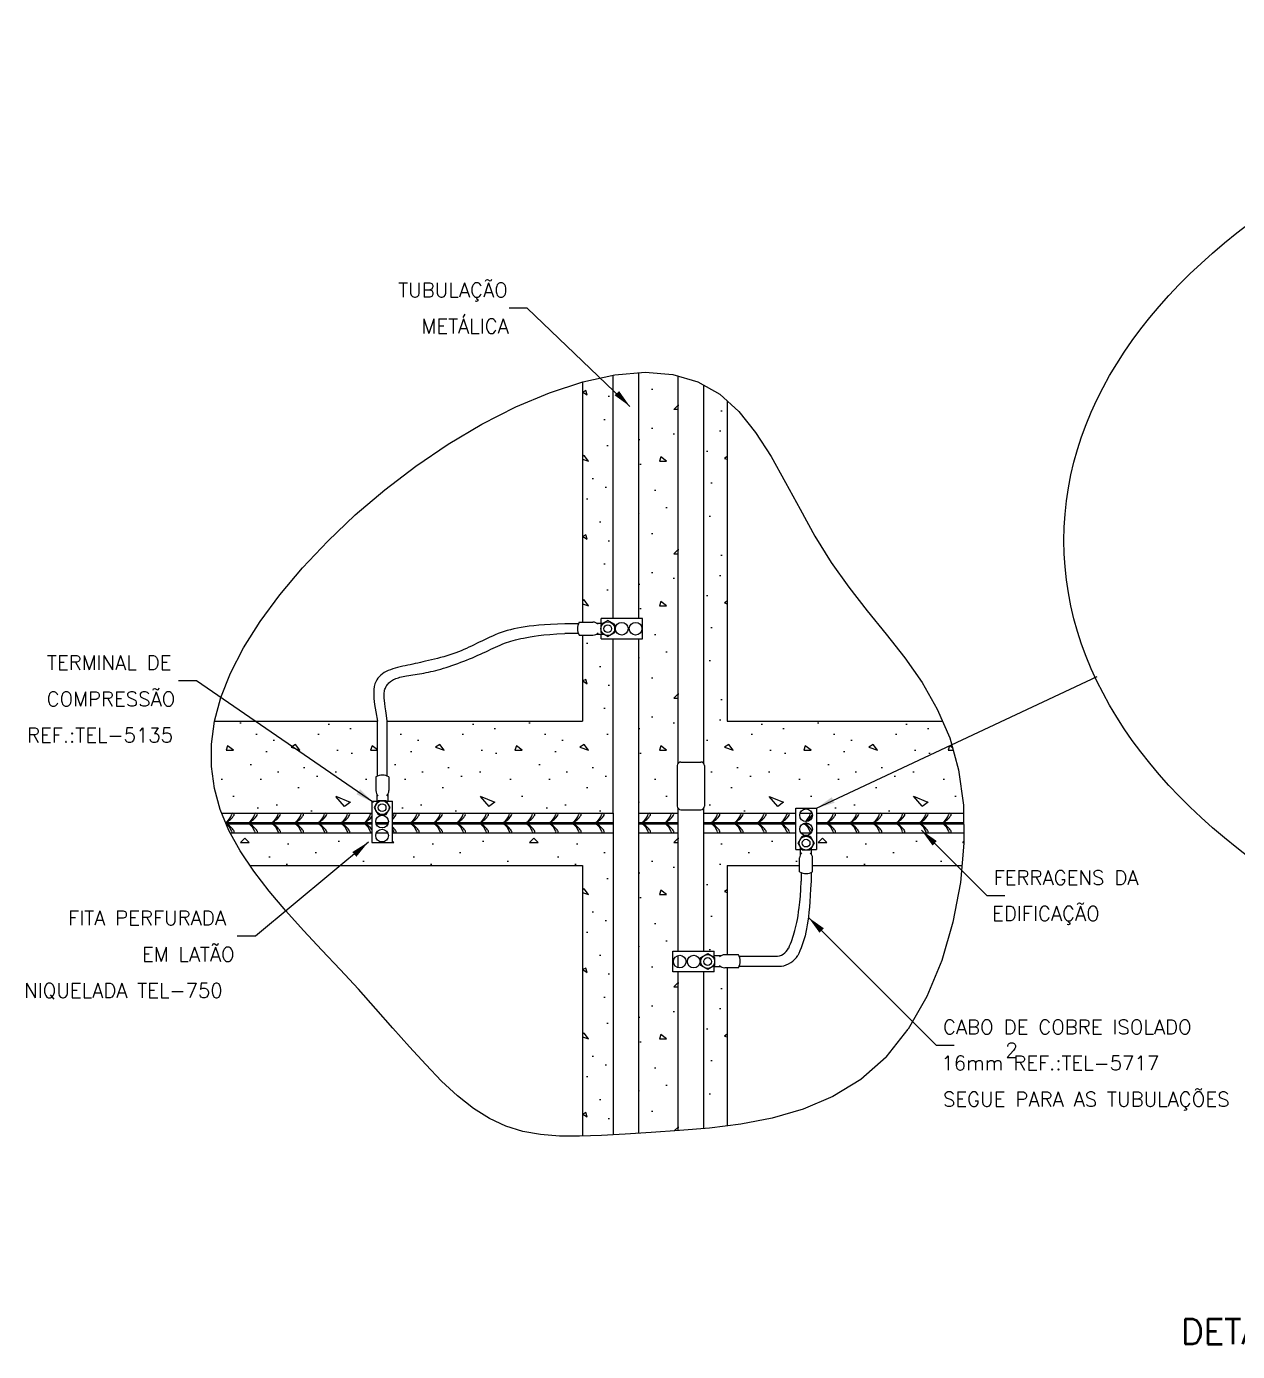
# Model space of a CAD drawing. Header units: millimetres. Extents: x -5397.5 to -5359, y -4789.6 to -4770.4.
# Drawn here: x -5397.48 to -5380.71, y -4788.71 to -4770.36 of the extents above; entities that cross this region are included whole.
import ezdxf
from ezdxf.enums import TextEntityAlignment as Align

# ---------------------------------------------------------------- set-up
doc = ezdxf.new("R2010")
doc.units = ezdxf.units.MM
doc.header["$LTSCALE"] = 10
doc.layers.add('Termotécnica', color=7, linetype='Continuous')
doc.styles.add('r140', font='romans.shx')
doc.styles.add('r80', font='romans.shx')
pattern_1 = [(0, (-5440.2396, -4772.785), (0, 2), [0, -2]), (0, (-5440.2196, -4773.485), (0, 2), [0, -2]), (0, (-5440.1596, -4772.405), (0, 2), [0, -2]), (338.1986, (-5441.19962, -4773.02503), (6.0000005, -1.9999998), [0.215406, -10.554924]), (216.8699, (-5440.99962, -4773.10503), (5.9999998, 4.0000002), [0.1, -9.9]), (130.6013, (-5441.07962, -4773.16503), (10.00000084, -11.999998), [0.18439, -18.2547]), (206.5651, (-5441.7396, -4773.405), (-1.999998, -2.000003), [0.04472, -4.427414]), (326.3099, (-5441.7796, -4773.42503), (3.999999, -2.0000027), [0.07211, -7.13899]), (108.4349, (-5441.7196, -4773.46503), (-1.999997, 4.000001), [0.063246, -6.26131]), (225, (-5440.4596, -4773.605), (-4e-16, -2), [0.08485, -2.743574]), (0, (-5440.5196, -4773.665), (2, 2), [0.12, -1.88]), (135, (-5440.3996, -4773.665), (-2, 2e-16), [0.08485, -2.743574]), (251.5651, (-5440.6996, -4772.32503), (1.999997, 4.000001), [0.063246, -6.26131]), (0, (-5440.7196, -4772.385), (2, 2), [0.1, -1.9]), (143.1301, (-5440.61962, -4772.38503), (-5.9999998, 4.0000002), [0.1, -9.9]), (213.6901, (-5441.7596, -4772.30503), (3.999999, 2.0000027), [0.07211, -7.13899]), (341.5651, (-5441.8196, -4772.34503), (-4.000001, 1.999997), [0.12649, -6.198064]), (126.8699, (-5441.69962, -4772.38503), (4.0000002, -5.9999998), [0.1, -9.9]), (0, (-5441.1796, -4772.385), (0, 2), [0, -2]), (0, (-5441.7196, -4772.905), (0, 2), [0, -2]), (0, (-5441.1596, -4773.645), (0, 2), [0, -2]), (0, (-5440.6196, -4773.025), (0, 2), [0, -2]), (0, (-5441.1996, -4772.685), (0, 2), [0, -2]), (0, (-5441.6396, -4772.625), (0, 2), [0, -2]), (0, (-5441.4596, -4772.745), (0, 2), [0, -2]), (0, (-5441.5396, -4773.225), (0, 2), [0, -2]), (0, (-5442.0196, -4773.145), (0, 2), [0, -2]), (0, (-5441.9996, -4772.685), (0, 2), [0, -2]), (0, (-5442.0596, -4772.245), (0, 2), [0, -2]), (0, (-5441.4396, -4772.165), (0, 2), [0, -2]), (0, (-5440.9996, -4772.085), (0, 2), [0, -2]), (0, (-5440.2996, -4772.165), (0, 2), [0, -2]), (0, (-5440.7796, -4772.785), (0, 2), [0, -2]), (0, (-5440.9796, -4772.425), (0, 2), [0, -2]), (0, (-5440.8196, -4773.385), (0, 2), [0, -2]), (0, (-5441.4196, -4773.485), (0, 2), [0, -2]), (0, (-5440.8196, -4773.925), (0, 2), [0, -2]), (0, (-5441.4796, -4773.805), (0, 2), [0, -2]), (0, (-5442.1196, -4773.865), (0, 2), [0, -2]), (0, (-5441.8796, -4773.965), (0, 2), [0, -2]), (0, (-5441.8596, -4773.685), (0, 2), [0, -2]), (0, (-5440.5196, -4774.005), (0, 2), [0, -2]), (0, (-5440.2796, -4773.185), (0, 2), [0, -2]), (0, (-5440.3796, -4772.585), (0, 2), [0, -2]), (0, (-5441.2996, -4774.025), (0, 2), [0, -2])]

msp = doc.modelspace()

# ---------------------------------------------------------------- hatches: boundary and pattern name
at = {"layer": 'Termotécnica'}
h = msp.add_hatch(dxfattribs=at)
h.set_pattern_fill('CONC', color=1, scale=2, style=0)
h.set_pattern_definition(pattern_1)
h.paths.add_polyline_path([(-5386.543, -4781.76), (-5386.61, -4781.76), (-5386.61, -4781.828, -0.114427), (-5386.596, -4781.876), (-5386.596, -4781.98), (-5384.527, -4781.98), (-5384.5, -4781.673), (-5384.502, -4781.527), (-5384.683, -4781.527), (-5384.701, -4781.527), (-5385.004, -4781.527), (-5385.021, -4781.527), (-5385.324, -4781.527), (-5385.341, -4781.527), (-5385.644, -4781.527), (-5385.662, -4781.527), (-5385.965, -4781.527), (-5385.982, -4781.527), (-5386.285, -4781.527), (-5386.302, -4781.527), (-5386.543, -4781.527)])
h.paths.add_polyline_path([(-5388.106, -4785.625), (-5388.023, -4785.618), (-5387.781, -4785.588), (-5387.781, -4783.397), (-5387.813, -4783.397, -0.114427), (-5387.861, -4783.384), (-5387.96, -4783.384), (-5387.96, -4783.453), (-5388.106, -4783.453)])
h.paths.add_polyline_path([(-5389.522, -4778.558), (-5389.358, -4778.558), (-5389.358, -4775.192), (-5389.779, -4775.283), (-5389.781, -4775.284), (-5389.781, -4778.611), (-5389.638, -4778.611, -0.114427), (-5389.59, -4778.624), (-5389.522, -4778.624)])
h.paths.add_polyline_path([(-5388.094, -4780.598), (-5388.094, -4781.158, -0.180748), (-5388.106, -4781.19), (-5388.106, -4781.258), (-5387.899, -4781.258, -0.099718), (-5387.892, -4781.258), (-5387.578, -4781.258, -0.099718), (-5387.572, -4781.258), (-5387.258, -4781.258, -0.099718), (-5387.251, -4781.258), (-5386.938, -4781.258, -0.099718), (-5386.931, -4781.258), (-5386.829, -4781.258), (-5386.829, -4781.189), (-5386.543, -4781.189), (-5386.543, -4781.258), (-5386.297, -4781.258, -0.099718), (-5386.29, -4781.258), (-5385.977, -4781.258, -0.099718), (-5385.97, -4781.258), (-5385.656, -4781.258, -0.099718), (-5385.65, -4781.258), (-5385.336, -4781.258, -0.099718), (-5385.329, -4781.258), (-5385.016, -4781.258, -0.099718), (-5385.009, -4781.258), (-5384.695, -4781.258, -0.099718), (-5384.689, -4781.258), (-5384.506, -4781.258), (-5384.508, -4781.147), (-5384.574, -4780.657), (-5384.697, -4780.214), (-5384.798, -4779.98), (-5387.781, -4779.98), (-5387.781, -4775.546), (-5387.882, -4775.455), (-5388.106, -4775.325), (-5388.106, -4780.566, -0.180748)])
h.paths.add_polyline_path([(-5388.106, -4783.168), (-5387.96, -4783.168), (-5387.96, -4783.231), (-5387.861, -4783.231, -0.114427), (-5387.813, -4783.218), (-5387.781, -4783.218), (-5387.781, -4781.98), (-5386.776, -4781.98), (-5386.776, -4781.876, -0.114427), (-5386.763, -4781.828), (-5386.763, -4781.76), (-5386.829, -4781.76), (-5386.829, -4781.527), (-5386.926, -4781.527, -0.279994), (-5386.943, -4781.527), (-5387.246, -4781.527), (-5387.263, -4781.527), (-5387.566, -4781.527), (-5387.584, -4781.527), (-5387.887, -4781.527), (-5387.904, -4781.527), (-5388.106, -4781.527)])
h.paths.add_polyline_path([(-5389.008, -4785.689), (-5388.832, -4785.677), (-5388.456, -4785.654), (-5388.456, -4783.453), (-5388.531, -4783.453), (-5388.531, -4783.168), (-5388.456, -4783.168), (-5388.456, -4781.527), (-5388.527, -4781.527), (-5388.545, -4781.527), (-5388.848, -4781.527), (-5388.865, -4781.527), (-5389.008, -4781.527)])
h.paths.add_polyline_path([(-5393.012, -4781.527), (-5393.029, -4781.527), (-5393.332, -4781.527), (-5393.35, -4781.527), (-5393.653, -4781.527), (-5393.67, -4781.527), (-5393.973, -4781.527), (-5393.99, -4781.527), (-5394.293, -4781.527), (-5394.311, -4781.527), (-5394.614, -4781.527), (-5394.631, -4781.527), (-5394.662, -4781.527), (-5394.523, -4781.779), (-5394.389, -4781.98), (-5389.781, -4781.98), (-5389.781, -4785.731), (-5389.521, -4785.721), (-5389.358, -4785.711), (-5389.358, -4781.527), (-5389.488, -4781.527), (-5389.506, -4781.527), (-5389.809, -4781.527), (-5389.826, -4781.527), (-5390.129, -4781.527), (-5390.146, -4781.527), (-5390.449, -4781.527), (-5390.467, -4781.527), (-5390.77, -4781.527), (-5390.787, -4781.527), (-5391.09, -4781.527), (-5391.107, -4781.527), (-5391.41, -4781.527), (-5391.428, -4781.527), (-5391.731, -4781.527), (-5391.748, -4781.527), (-5392.051, -4781.527), (-5392.068, -4781.527), (-5392.371, -4781.527), (-5392.389, -4781.527), (-5392.415, -4781.527), (-5392.415, -4781.662), (-5392.7, -4781.662), (-5392.7, -4781.529, -0.140641), (-5392.709, -4781.527)])
h.paths.add_polyline_path([(-5394.305, -4781.258, -0.099718), (-5394.299, -4781.258), (-5393.985, -4781.258, -0.099718), (-5393.978, -4781.258), (-5393.665, -4781.258, -0.099718), (-5393.658, -4781.258), (-5393.344, -4781.258, -0.099718), (-5393.338, -4781.258), (-5393.024, -4781.258, -0.099718), (-5393.017, -4781.258), (-5392.704, -4781.258, -0.052968), (-5392.7, -4781.258), (-5392.7, -4781.091), (-5392.631, -4781.091), (-5392.631, -4780.992, -0.114427), (-5392.644, -4780.944), (-5392.644, -4780.753, -0.034885), (-5392.623, -4780.742), (-5392.623, -4779.98), (-5394.876, -4779.98), (-5394.877, -4779.984), (-5394.921, -4780.302), (-5394.921, -4780.611), (-5394.88, -4780.913), (-5394.799, -4781.207), (-5394.777, -4781.258), (-5394.626, -4781.258, -0.099718), (-5394.619, -4781.258)])
h = msp.add_hatch(dxfattribs=at)
h.set_pattern_fill('CONC', color=1, scale=2, style=0)
h.set_pattern_definition(pattern_1)
h.paths.add_polyline_path([(-5389.008, -4781.258), (-5388.86, -4781.258, -0.099718), (-5388.853, -4781.258), (-5388.539, -4781.258, -0.099718), (-5388.533, -4781.258), (-5388.456, -4781.258), (-5388.456, -4781.192, -0.19154), (-5388.47, -4781.158), (-5388.47, -4780.598, -0.19154), (-5388.456, -4780.564), (-5388.456, -4775.201), (-5388.53, -4775.179), (-5388.917, -4775.15), (-5389.008, -4775.158), (-5389.008, -4778.558), (-5388.951, -4778.558), (-5388.951, -4778.843), (-5389.008, -4778.843)])
h = msp.add_hatch(dxfattribs=at)
h.set_pattern_fill('CONC', color=1, scale=2, style=0)
h.set_pattern_definition(pattern_1)
h.paths.add_polyline_path([(-5389.358, -4778.843), (-5389.522, -4778.843), (-5389.522, -4778.777), (-5389.59, -4778.777, -0.114427), (-5389.638, -4778.79), (-5389.781, -4778.79), (-5389.781, -4779.98), (-5392.486, -4779.98), (-5392.486, -4780.742, -0.034885), (-5392.465, -4780.753), (-5392.465, -4780.944, -0.114427), (-5392.478, -4780.992), (-5392.478, -4781.091), (-5392.415, -4781.091), (-5392.415, -4781.258), (-5392.383, -4781.258, -0.099718), (-5392.377, -4781.258), (-5392.063, -4781.258, -0.099718), (-5392.056, -4781.258), (-5391.743, -4781.258, -0.099718), (-5391.736, -4781.258), (-5391.422, -4781.258, -0.099718), (-5391.416, -4781.258), (-5391.102, -4781.258, -0.099718), (-5391.095, -4781.258), (-5390.782, -4781.258, -0.099718), (-5390.775, -4781.258), (-5390.461, -4781.258, -0.099718), (-5390.455, -4781.258), (-5390.141, -4781.258, -0.099718), (-5390.134, -4781.258), (-5389.821, -4781.258, -0.099718), (-5389.814, -4781.258), (-5389.5, -4781.258, -0.099718), (-5389.494, -4781.258), (-5389.358, -4781.258)])

# ---------------------------------------------------------------- linework, layer by layer
at = {"layer": 'Termotécnica', "color": 2, "ltscale": 1.6}
for p, q in [((-5390.549, -4774.261), (-5390.799, -4774.261)), ((-5389.125, -4775.623), (-5390.549, -4774.261)), ((-5395.127, -4779.425), (-5395.377, -4779.425)), ((-5392.677, -4781.11), (-5395.127, -4779.425)), ((-5385.089, -4781.492), (-5384.183, -4782.398)), ((-5392.748, -4781.656), (-5394.313, -4782.961)), ((-5384.183, -4782.398), (-5383.933, -4782.398)), ((-5386.654, -4782.7), (-5384.886, -4784.468)), ((-5394.313, -4782.961), (-5394.563, -4782.961)), ((-5384.886, -4784.468), (-5384.636, -4784.468))]:
    msp.add_line(p, q, dxfattribs=at)
at = {"layer": 'Termotécnica', "color": 2}
for p, q in [((-5389.358, -4778.558), (-5389.358, -4775.192)), ((-5389.008, -4775.158), (-5389.008, -4778.558)), ((-5388.456, -4780.564), (-5388.456, -4775.201)), ((-5388.106, -4775.325), (-5388.106, -4780.566)), ((-5389.829, -4778.611), (-5389.638, -4778.611)), ((-5389.59, -4778.624), (-5389.491, -4778.624)), ((-5388.951, -4778.558), (-5389.522, -4778.558)), ((-5389.522, -4778.624), (-5389.522, -4778.558)), ((-5388.951, -4778.843), (-5388.951, -4778.558)), ((-5389.829, -4778.79), (-5389.638, -4778.79)), ((-5389.59, -4778.777), (-5389.491, -4778.777)), ((-5389.522, -4778.843), (-5389.522, -4778.777)), ((-5389.522, -4778.843), (-5388.951, -4778.843)), ((-5389.358, -4781.258), (-5389.358, -4778.843)), ((-5389.008, -4778.843), (-5389.008, -4781.258)), ((-5386.543, -4781.189), (-5382.654, -4779.363)), ((-5388.47, -4780.598), (-5388.47, -4781.158)), ((-5388.42, -4780.548), (-5388.144, -4780.548)), ((-5388.094, -4780.598), (-5388.094, -4781.158)), ((-5392.644, -4780.753), (-5392.644, -4780.944)), ((-5392.465, -4780.753), (-5392.465, -4780.944)), ((-5392.631, -4780.992), (-5392.631, -4781.091)), ((-5392.478, -4780.992), (-5392.478, -4781.091)), ((-5394.777, -4781.258), (-5392.7, -4781.258)), ((-5392.7, -4781.091), (-5392.617, -4781.091)), ((-5392.7, -4781.091), (-5392.7, -4781.662)), ((-5392.498, -4781.091), (-5392.415, -4781.091)), ((-5392.415, -4781.662), (-5392.415, -4781.091)), ((-5392.415, -4781.258), (-5389.358, -4781.258)), ((-5389.358, -4781.258), (-5389.358, -4785.711)), ((-5389.008, -4781.258), (-5388.456, -4781.258)), ((-5389.008, -4781.258), (-5389.008, -4785.689)), ((-5388.456, -4783.168), (-5388.456, -4781.192)), ((-5388.42, -4781.208), (-5388.144, -4781.208)), ((-5388.106, -4781.19), (-5388.106, -4783.168)), ((-5388.106, -4781.258), (-5386.829, -4781.258)), ((-5386.829, -4781.76), (-5386.829, -4781.189)), ((-5386.829, -4781.189), (-5386.543, -4781.189)), ((-5386.769, -4781.258), (-5386.603, -4781.258)), ((-5386.543, -4781.189), (-5386.543, -4781.76)), ((-5386.543, -4781.258), (-5384.506, -4781.258)), ((-5394.725, -4781.385), (-5392.7, -4781.385)), ((-5394.718, -4781.402), (-5392.7, -4781.402)), ((-5392.644, -4781.385), (-5392.471, -4781.385)), ((-5392.64, -4781.402), (-5392.475, -4781.402)), ((-5392.415, -4781.385), (-5389.358, -4781.385)), ((-5392.415, -4781.402), (-5389.358, -4781.402)), ((-5389.008, -4781.385), (-5388.456, -4781.385)), ((-5389.008, -4781.402), (-5388.456, -4781.402)), ((-5388.106, -4781.385), (-5386.829, -4781.385)), ((-5388.106, -4781.402), (-5386.829, -4781.402)), ((-5386.73, -4781.402), (-5386.643, -4781.402)), ((-5386.693, -4781.373), (-5386.679, -4781.373)), ((-5386.543, -4781.385), (-5384.504, -4781.385)), ((-5386.543, -4781.402), (-5384.504, -4781.402)), ((-5394.662, -4781.527), (-5392.7, -4781.527)), ((-5392.636, -4781.527), (-5392.479, -4781.527)), ((-5392.415, -4781.527), (-5389.358, -4781.527)), ((-5389.008, -4781.527), (-5388.456, -4781.527)), ((-5388.106, -4781.527), (-5386.829, -4781.527)), ((-5386.759, -4781.527), (-5386.613, -4781.527)), ((-5386.543, -4781.527), (-5384.502, -4781.527)), ((-5392.7, -4781.662), (-5392.415, -4781.662)), ((-5386.829, -4781.76), (-5386.763, -4781.76)), ((-5386.763, -4781.828), (-5386.763, -4781.729)), ((-5386.61, -4781.828), (-5386.61, -4781.729)), ((-5386.61, -4781.76), (-5386.543, -4781.76)), ((-5386.776, -4782.068), (-5386.776, -4781.876)), ((-5386.596, -4782.068), (-5386.596, -4781.876)), ((-5388.531, -4783.168), (-5387.96, -4783.168)), ((-5388.531, -4783.453), (-5388.531, -4783.168)), ((-5388.456, -4783.395), (-5388.456, -4783.226)), ((-5387.96, -4783.251), (-5387.96, -4783.168)), ((-5387.861, -4783.231), (-5387.96, -4783.231)), ((-5387.622, -4783.218), (-5387.813, -4783.218)), ((-5387.96, -4783.453), (-5388.531, -4783.453)), ((-5388.456, -4785.654), (-5388.456, -4783.453)), ((-5388.106, -4783.453), (-5388.106, -4785.625)), ((-5387.96, -4783.453), (-5387.96, -4783.37)), ((-5387.861, -4783.384), (-5387.96, -4783.384)), ((-5387.622, -4783.397), (-5387.813, -4783.397))]:
    msp.add_line(p, q, dxfattribs=at)
at = {"layer": 'Termotécnica', "color": 3}
for p, q in [((-5389.781, -4775.284), (-5389.781, -4778.611)), ((-5387.781, -4775.546), (-5387.781, -4779.98)), ((-5389.781, -4778.79), (-5389.781, -4779.98)), ((-5394.876, -4779.98), (-5392.623, -4779.98)), ((-5392.486, -4779.98), (-5389.781, -4779.98)), ((-5387.781, -4779.98), (-5384.798, -4779.98)), ((-5394.389, -4781.98), (-5389.781, -4781.98)), ((-5389.781, -4781.98), (-5389.781, -4785.731)), ((-5387.781, -4781.98), (-5386.776, -4781.98)), ((-5387.781, -4781.98), (-5387.781, -4783.218)), ((-5386.596, -4781.98), (-5384.527, -4781.98)), ((-5387.781, -4783.397), (-5387.781, -4785.588))]:
    msp.add_line(p, q, dxfattribs=at)
at = {"layer": 'Termotécnica', "color": 1}
for p, q in [((-5389.84, -4778.632), (-5390.026, -4778.632)), ((-5389.84, -4778.769), (-5390.026, -4778.769)), ((-5392.623, -4780.742), (-5392.623, -4779.98)), ((-5392.486, -4780.742), (-5392.486, -4779.98)), ((-5386.755, -4782.079), (-5386.755, -4782.197)), ((-5386.617, -4782.079), (-5386.617, -4782.197)), ((-5387.611, -4783.239), (-5387.107, -4783.239)), ((-5387.611, -4783.376), (-5387.028, -4783.376)), ((-5385.578, -4784.635), (-5385.273, -4784.249))]:
    msp.add_line(p, q, dxfattribs=at)
for points in [[(-5385.578, -4784.635), (-5385.928, -4784.944), (-5386.315, -4785.181), (-5386.728, -4785.356), (-5387.157, -4785.48), (-5387.592, -4785.564), (-5388.023, -4785.618), (-5388.44, -4785.652), (-5388.832, -4785.677), (-5389.192, -4785.701), (-5389.521, -4785.721), (-5389.824, -4785.732), (-5390.103, -4785.73), (-5390.364, -4785.709), (-5390.609, -4785.665), (-5390.843, -4785.592), (-5391.069, -4785.487), (-5391.292, -4785.345), (-5391.512, -4785.169), (-5391.733, -4784.966), (-5391.954, -4784.738), (-5392.179, -4784.493), (-5392.408, -4784.234), (-5392.643, -4783.966), (-5392.887, -4783.695), (-5393.138, -4783.423), (-5393.394, -4783.153), (-5393.647, -4782.881), (-5393.893, -4782.609), (-5394.124, -4782.335), (-5394.336, -4782.059), (-5394.523, -4781.779), (-5394.679, -4781.496), (-5394.799, -4781.207), (-5394.88, -4780.913), (-5394.921, -4780.611), (-5394.921, -4780.302), (-5394.877, -4779.984), (-5394.79, -4779.656), (-5394.656, -4779.317), (-5394.476, -4778.966), (-5394.247, -4778.603), (-5393.974, -4778.232), (-5393.66, -4777.859), (-5393.311, -4777.488), (-5392.93, -4777.126), (-5392.522, -4776.778), (-5392.091, -4776.449), (-5391.641, -4776.144), (-5391.178, -4775.869), (-5390.708, -4775.63), (-5390.239, -4775.433), (-5389.779, -4775.283), (-5389.336, -4775.187), (-5388.917, -4775.15), (-5388.53, -4775.179), (-5388.184, -4775.28), (-5387.882, -4775.455), (-5387.619, -4775.694), (-5387.385, -4775.986), (-5387.172, -4776.317), (-5386.97, -4776.675), (-5386.77, -4777.048), (-5386.563, -4777.421), (-5386.341, -4777.784), (-5386.096, -4778.126), (-5385.838, -4778.454), (-5385.575, -4778.778), (-5385.319, -4779.106), (-5385.08, -4779.448), (-5384.87, -4779.814), (-5384.697, -4780.214), (-5384.574, -4780.657), (-5384.508, -4781.147), (-5384.5, -4781.673), (-5384.549, -4782.218), (-5384.652, -4782.765), (-5384.808, -4783.297), (-5385.015, -4783.797), (-5385.273, -4784.249)], [(-5390.026, -4778.632), (-5390.13, -4778.637), (-5390.224, -4778.643), (-5390.309, -4778.648), (-5390.386, -4778.654), (-5390.456, -4778.661), (-5390.52, -4778.667), (-5390.578, -4778.675), (-5390.633, -4778.683), (-5390.685, -4778.693), (-5390.734, -4778.704), (-5390.781, -4778.715), (-5390.826, -4778.728), (-5390.869, -4778.741), (-5390.91, -4778.755), (-5390.951, -4778.77), (-5390.99, -4778.786), (-5391.028, -4778.803), (-5391.066, -4778.82), (-5391.104, -4778.837), (-5391.141, -4778.855), (-5391.177, -4778.872), (-5391.213, -4778.89), (-5391.249, -4778.908), (-5391.284, -4778.925), (-5391.319, -4778.942), (-5391.355, -4778.959), (-5391.39, -4778.975), (-5391.426, -4778.991), (-5391.463, -4779.007), (-5391.5, -4779.022), (-5391.539, -4779.036), (-5391.578, -4779.05), (-5391.62, -4779.064), (-5391.662, -4779.077), (-5391.705, -4779.089), (-5391.748, -4779.101), (-5391.791, -4779.112), (-5391.834, -4779.123), (-5391.875, -4779.134), (-5391.916, -4779.143), (-5391.955, -4779.152), (-5391.992, -4779.161), (-5392.028, -4779.169), (-5392.064, -4779.177), (-5392.099, -4779.185), (-5392.133, -4779.192), (-5392.168, -4779.2), (-5392.203, -4779.207), (-5392.238, -4779.215), (-5392.273, -4779.222), (-5392.308, -4779.231), (-5392.343, -4779.239), (-5392.377, -4779.249), (-5392.411, -4779.259), (-5392.443, -4779.27), (-5392.473, -4779.282), (-5392.501, -4779.295), (-5392.528, -4779.309), (-5392.553, -4779.325), (-5392.575, -4779.343), (-5392.596, -4779.363), (-5392.615, -4779.385), (-5392.631, -4779.409), (-5392.646, -4779.436), (-5392.658, -4779.466), (-5392.667, -4779.501), (-5392.673, -4779.545), (-5392.674, -4779.599), (-5392.671, -4779.667), (-5392.661, -4779.751), (-5392.646, -4779.855), (-5392.623, -4779.98)], [(-5392.486, -4779.98), (-5392.497, -4779.903), (-5392.506, -4779.838), (-5392.514, -4779.782), (-5392.52, -4779.735), (-5392.525, -4779.696), (-5392.528, -4779.663), (-5392.529, -4779.635), (-5392.529, -4779.61), (-5392.528, -4779.589), (-5392.526, -4779.57), (-5392.523, -4779.552), (-5392.518, -4779.537), (-5392.513, -4779.523), (-5392.507, -4779.509), (-5392.5, -4779.497), (-5392.492, -4779.486), (-5392.483, -4779.475), (-5392.474, -4779.464), (-5392.464, -4779.453), (-5392.453, -4779.443), (-5392.441, -4779.433), (-5392.429, -4779.424), (-5392.415, -4779.415), (-5392.401, -4779.407), (-5392.385, -4779.4), (-5392.369, -4779.393), (-5392.351, -4779.386), (-5392.332, -4779.38), (-5392.312, -4779.374), (-5392.291, -4779.369), (-5392.268, -4779.364), (-5392.244, -4779.359), (-5392.218, -4779.354), (-5392.19, -4779.35), (-5392.162, -4779.345), (-5392.133, -4779.341), (-5392.102, -4779.336), (-5392.072, -4779.332), (-5392.04, -4779.327), (-5392.009, -4779.321), (-5391.978, -4779.316), (-5391.946, -4779.309), (-5391.914, -4779.303), (-5391.882, -4779.296), (-5391.849, -4779.288), (-5391.815, -4779.279), (-5391.78, -4779.27), (-5391.744, -4779.26), (-5391.707, -4779.248), (-5391.669, -4779.237), (-5391.63, -4779.224), (-5391.59, -4779.211), (-5391.549, -4779.197), (-5391.509, -4779.182), (-5391.468, -4779.167), (-5391.428, -4779.152), (-5391.387, -4779.136), (-5391.347, -4779.12), (-5391.308, -4779.103), (-5391.269, -4779.086), (-5391.231, -4779.07), (-5391.193, -4779.053), (-5391.157, -4779.036), (-5391.121, -4779.02), (-5391.086, -4779.003), (-5391.052, -4778.987), (-5391.019, -4778.972), (-5390.986, -4778.956), (-5390.955, -4778.942), (-5390.924, -4778.928), (-5390.893, -4778.915), (-5390.863, -4778.903), (-5390.833, -4778.893), (-5390.804, -4778.883), (-5390.773, -4778.873), (-5390.742, -4778.864), (-5390.709, -4778.856), (-5390.675, -4778.848), (-5390.638, -4778.839), (-5390.598, -4778.831), (-5390.555, -4778.822), (-5390.507, -4778.812), (-5390.453, -4778.803), (-5390.39, -4778.795), (-5390.318, -4778.787), (-5390.234, -4778.78), (-5390.137, -4778.774), (-5390.026, -4778.769)], [(-5386.927, -4783.126), (-5386.927, -4783.126), (-5386.914, -4783.095), (-5386.901, -4783.065), (-5386.889, -4783.035), (-5386.878, -4783.005), (-5386.868, -4782.975), (-5386.859, -4782.945), (-5386.85, -4782.914), (-5386.842, -4782.881), (-5386.833, -4782.846), (-5386.825, -4782.809), (-5386.816, -4782.77), (-5386.807, -4782.727), (-5386.798, -4782.679), (-5386.789, -4782.624), (-5386.78, -4782.561), (-5386.772, -4782.489), (-5386.765, -4782.405), (-5386.759, -4782.309), (-5386.755, -4782.197)], [(-5386.617, -4782.197), (-5386.623, -4782.302), (-5386.628, -4782.396), (-5386.634, -4782.481), (-5386.64, -4782.558), (-5386.646, -4782.627), (-5386.653, -4782.691), (-5386.66, -4782.75), (-5386.669, -4782.805), (-5386.679, -4782.857), (-5386.689, -4782.906), (-5386.701, -4782.953), (-5386.713, -4782.997), (-5386.727, -4783.04), (-5386.741, -4783.082), (-5386.756, -4783.122), (-5386.772, -4783.161), (-5386.788, -4783.2), (-5386.8, -4783.227)]]:
    msp.add_lwpolyline(points, dxfattribs=at)
for points in [[(-5389.433, -4778.59), (-5389.529, -4778.645), (-5389.529, -4778.756), (-5389.433, -4778.811), (-5389.337, -4778.756), (-5389.337, -4778.645)], [(-5392.447, -4781.18), (-5392.502, -4781.084), (-5392.613, -4781.084), (-5392.668, -4781.18), (-5392.613, -4781.276), (-5392.502, -4781.276)], [(-5386.575, -4781.671), (-5386.631, -4781.767), (-5386.742, -4781.767), (-5386.797, -4781.671), (-5386.742, -4781.575), (-5386.631, -4781.575)], [(-5388.049, -4783.2), (-5387.953, -4783.255), (-5387.953, -4783.366), (-5388.049, -4783.421), (-5388.145, -4783.366), (-5388.145, -4783.255)]]:
    msp.add_lwpolyline(points, close=True, dxfattribs=at)
for centre, radius in [((-5389.433, -4778.701), 0.096), ((-5389.433, -4778.701), 0.0537), ((-5392.558, -4781.18), 0.096), ((-5392.558, -4781.18), 0.0537), ((-5386.686, -4781.671), 0.096), ((-5386.686, -4781.671), 0.0537), ((-5388.049, -4783.311), 0.096), ((-5388.049, -4783.311), 0.0537)]:
    msp.add_circle(centre, radius, dxfattribs=at)
at = {"layer": 'Termotécnica', "color": 2}
for centre in [(-5389.24, -4778.701), (-5389.047, -4778.701), (-5386.686, -4781.286), (-5392.558, -4781.373), (-5386.686, -4781.478), (-5392.558, -4781.566), (-5388.435, -4783.311), (-5388.242, -4783.311)]:
    msp.add_circle(centre, 0.0877, dxfattribs=at)
for centre, radius, start, end in [((-5389.684, -4778.701), 0.17, 148.2405, 211.7595), ((-5389.642, -4778.721), 0.111, 46.6158, 87.7213), ((-5389.642, -4778.68), 0.111, 272.2787, 313.3842), ((-5388.42, -4780.598), 0.05, 90, 180), ((-5388.144, -4780.598), 0.05, 0, 90), ((-5392.554, -4780.898), 0.17, 58.2405, 121.7595), ((-5392.533, -4780.94), 0.111, 182.2787, 223.3842), ((-5392.575, -4780.94), 0.111, 316.6158, 357.7213), ((-5394.853, -4781.203), 0.225, 305.9319, 342.2039), ((-5394.622, -4781.274), 0.0166, 325.4937, 171.5917), ((-5394.533, -4781.203), 0.225, 305.9319, 342.2039), ((-5394.302, -4781.274), 0.0166, 325.4937, 171.5917), ((-5394.212, -4781.203), 0.225, 305.9319, 342.2039), ((-5393.982, -4781.274), 0.0166, 325.4937, 171.5917), ((-5393.892, -4781.203), 0.225, 305.9319, 342.2039), ((-5393.661, -4781.274), 0.0166, 325.4937, 171.5917), ((-5393.572, -4781.203), 0.225, 305.9319, 342.2039), ((-5393.341, -4781.274), 0.0166, 325.4937, 171.5917), ((-5393.251, -4781.203), 0.225, 305.9319, 342.2039), ((-5393.021, -4781.274), 0.0166, 325.4937, 171.5917), ((-5392.931, -4781.203), 0.225, 305.9319, 342.2039), ((-5392.7, -4781.274), 0.0166, 89.2612, 171.5917), ((-5392.611, -4781.203), 0.225, 330.4915, 342.2039), ((-5392.38, -4781.274), 0.0166, 325.4937, 171.5917), ((-5392.29, -4781.203), 0.225, 305.9319, 342.2039), ((-5392.06, -4781.274), 0.0166, 325.4937, 171.5917), ((-5391.97, -4781.203), 0.225, 305.9319, 342.2039), ((-5391.739, -4781.274), 0.0166, 325.4937, 171.5917), ((-5391.65, -4781.203), 0.225, 305.9319, 342.2039), ((-5391.419, -4781.274), 0.0166, 325.4937, 171.5917), ((-5391.329, -4781.203), 0.225, 305.9319, 342.2039), ((-5391.099, -4781.274), 0.0166, 325.4937, 171.5917), ((-5391.009, -4781.203), 0.225, 305.9319, 342.2039), ((-5390.778, -4781.274), 0.0166, 325.4937, 171.5917), ((-5390.689, -4781.203), 0.225, 305.9319, 342.2039), ((-5390.458, -4781.274), 0.0166, 325.4937, 171.5917), ((-5390.368, -4781.203), 0.225, 305.9319, 342.2039), ((-5390.138, -4781.274), 0.0166, 325.4937, 171.5917), ((-5390.048, -4781.203), 0.225, 305.9319, 342.2039), ((-5389.817, -4781.274), 0.0166, 325.4937, 171.5917), ((-5389.728, -4781.203), 0.225, 305.9319, 342.2039), ((-5389.497, -4781.274), 0.0166, 325.4937, 171.5917), ((-5389.087, -4781.203), 0.225, 305.9319, 342.2039), ((-5388.856, -4781.274), 0.0166, 325.4937, 171.5917), ((-5388.767, -4781.203), 0.225, 305.9319, 342.2039), ((-5388.536, -4781.274), 0.0166, 325.4937, 171.5917), ((-5388.42, -4781.158), 0.05, 180, 270), ((-5388.144, -4781.158), 0.05, 270, 0), ((-5388.126, -4781.203), 0.225, 305.9319, 342.2039), ((-5387.895, -4781.274), 0.0166, 325.4937, 171.5917), ((-5387.806, -4781.203), 0.225, 305.9319, 342.2039), ((-5387.575, -4781.274), 0.0166, 325.4937, 171.5917), ((-5387.485, -4781.203), 0.225, 305.9319, 342.2039), ((-5387.255, -4781.274), 0.0166, 325.4937, 171.5917), ((-5387.165, -4781.203), 0.225, 305.9319, 342.2039), ((-5386.934, -4781.274), 0.0166, 325.4937, 171.5917), ((-5386.844, -4781.203), 0.225, 311.0939, 342.2039), ((-5386.614, -4781.274), 0.0166, 39.9623, 171.5917), ((-5386.524, -4781.203), 0.225, 305.9319, 342.2039), ((-5386.294, -4781.274), 0.0166, 325.4937, 171.5917), ((-5386.204, -4781.203), 0.225, 305.9319, 342.2039), ((-5385.973, -4781.274), 0.0166, 325.4937, 171.5917), ((-5385.883, -4781.203), 0.225, 305.9319, 342.2039), ((-5385.653, -4781.274), 0.0166, 325.4937, 171.5917), ((-5385.563, -4781.203), 0.225, 305.9319, 342.2039), ((-5385.333, -4781.274), 0.0166, 325.4937, 171.5917), ((-5385.243, -4781.203), 0.225, 305.9319, 342.2039), ((-5385.012, -4781.274), 0.0166, 325.4937, 171.5917), ((-5384.922, -4781.203), 0.225, 305.9319, 342.2039), ((-5384.692, -4781.274), 0.0166, 325.4937, 171.5917), ((-5394.848, -4781.132), 0.284, 296.667, 327.6092), ((-5394.848, -4781.655), 0.284, 32.3908, 63.333), ((-5394.853, -4781.584), 0.225, 17.7961, 54.0681), ((-5394.528, -4781.132), 0.284, 296.667, 327.6092), ((-5394.528, -4781.655), 0.284, 32.3908, 63.333), ((-5394.533, -4781.584), 0.225, 17.7961, 54.0681), ((-5394.208, -4781.132), 0.284, 296.667, 327.6092), ((-5394.208, -4781.655), 0.284, 32.3908, 63.333), ((-5394.212, -4781.584), 0.225, 17.7961, 54.0681), ((-5393.887, -4781.132), 0.284, 296.667, 327.6092), ((-5393.887, -4781.655), 0.284, 32.3908, 63.333), ((-5393.892, -4781.584), 0.225, 17.7961, 54.0681), ((-5393.567, -4781.132), 0.284, 296.667, 327.6092), ((-5393.567, -4781.655), 0.284, 32.3908, 63.333), ((-5393.572, -4781.584), 0.225, 17.7961, 54.0681), ((-5393.247, -4781.132), 0.284, 296.667, 327.6092), ((-5393.247, -4781.655), 0.284, 32.3908, 63.333), ((-5393.251, -4781.584), 0.225, 17.7961, 54.0681), ((-5392.926, -4781.132), 0.284, 296.667, 322.844), ((-5392.926, -4781.655), 0.284, 37.156, 63.333), ((-5392.931, -4781.584), 0.225, 17.7961, 54.0681), ((-5392.611, -4781.203), 0.225, 305.9319, 308.6699), ((-5392.606, -4781.132), 0.284, 296.667, 298.5772), ((-5392.611, -4781.584), 0.225, 53.1188, 54.0681), ((-5392.606, -4781.655), 0.284, 62.6042, 63.333), ((-5392.606, -4781.132), 0.284, 312.3387, 327.6092), ((-5392.606, -4781.655), 0.284, 32.3908, 47.6613), ((-5392.286, -4781.132), 0.284, 296.667, 327.6092), ((-5392.286, -4781.655), 0.284, 32.3908, 63.333), ((-5392.29, -4781.584), 0.225, 17.7961, 54.0681), ((-5391.965, -4781.132), 0.284, 296.667, 327.6092), ((-5391.965, -4781.655), 0.284, 32.3908, 63.333), ((-5391.97, -4781.584), 0.225, 17.7961, 54.0681), ((-5391.645, -4781.132), 0.284, 296.667, 327.6092), ((-5391.645, -4781.655), 0.284, 32.3908, 63.333), ((-5391.65, -4781.584), 0.225, 17.7961, 54.0681), ((-5391.325, -4781.132), 0.284, 296.667, 327.6092), ((-5391.325, -4781.655), 0.284, 32.3908, 63.333), ((-5391.329, -4781.584), 0.225, 17.7961, 54.0681), ((-5391.004, -4781.132), 0.284, 296.667, 327.6092), ((-5391.004, -4781.655), 0.284, 32.3908, 63.333), ((-5391.009, -4781.584), 0.225, 17.7961, 54.0681), ((-5390.684, -4781.132), 0.284, 296.667, 327.6092), ((-5390.684, -4781.655), 0.284, 32.3908, 63.333), ((-5390.689, -4781.584), 0.225, 17.7961, 54.0681), ((-5390.364, -4781.132), 0.284, 296.667, 327.6092), ((-5390.364, -4781.655), 0.284, 32.3908, 63.333), ((-5390.368, -4781.584), 0.225, 17.7961, 54.0681), ((-5390.043, -4781.132), 0.284, 296.667, 327.6092), ((-5390.043, -4781.655), 0.284, 32.3908, 63.333), ((-5390.048, -4781.584), 0.225, 17.7961, 54.0681), ((-5389.723, -4781.132), 0.284, 296.667, 327.6092), ((-5389.723, -4781.655), 0.284, 32.3908, 63.333), ((-5389.728, -4781.584), 0.225, 17.7961, 54.0681), ((-5389.082, -4781.132), 0.284, 296.667, 327.6092), ((-5389.082, -4781.655), 0.284, 32.3908, 63.333), ((-5389.087, -4781.584), 0.225, 17.7961, 54.0681), ((-5388.762, -4781.132), 0.284, 296.667, 327.6092), ((-5388.762, -4781.655), 0.284, 32.3908, 63.333), ((-5388.767, -4781.584), 0.225, 17.7961, 54.0681), ((-5388.121, -4781.132), 0.284, 296.667, 327.6092), ((-5388.121, -4781.655), 0.284, 32.3908, 63.333), ((-5388.126, -4781.584), 0.225, 17.7961, 54.0681), ((-5387.801, -4781.132), 0.284, 296.667, 327.6092), ((-5387.801, -4781.655), 0.284, 32.3908, 63.333), ((-5387.806, -4781.584), 0.225, 17.7961, 54.0681), ((-5387.481, -4781.132), 0.284, 296.667, 327.6092), ((-5387.481, -4781.655), 0.284, 32.3908, 63.333), ((-5387.485, -4781.584), 0.225, 17.7961, 54.0681), ((-5387.16, -4781.132), 0.284, 296.667, 327.6092), ((-5387.16, -4781.655), 0.284, 32.3908, 63.333), ((-5387.165, -4781.584), 0.225, 17.7961, 54.0681), ((-5386.84, -4781.655), 0.284, 32.8647, 63.333), ((-5386.844, -4781.584), 0.225, 17.7961, 54.0681), ((-5386.84, -4781.132), 0.284, 301.6823, 327.6092), ((-5386.614, -4781.274), 0.0166, 325.4937, 337.8597), ((-5386.52, -4781.132), 0.284, 296.667, 327.6092), ((-5386.524, -4781.584), 0.225, 17.7961, 54.0681), ((-5386.52, -4781.655), 0.284, 32.3908, 63.333), ((-5386.199, -4781.132), 0.284, 296.667, 327.6092), ((-5386.204, -4781.584), 0.225, 17.7961, 54.0681), ((-5386.199, -4781.655), 0.284, 32.3908, 63.333), ((-5385.879, -4781.132), 0.284, 296.667, 327.6092), ((-5385.883, -4781.584), 0.225, 17.7961, 54.0681), ((-5385.879, -4781.655), 0.284, 32.3908, 63.333), ((-5385.558, -4781.132), 0.284, 296.667, 327.6092), ((-5385.563, -4781.584), 0.225, 17.7961, 54.0681), ((-5385.558, -4781.655), 0.284, 32.3908, 63.333), ((-5385.238, -4781.132), 0.284, 296.667, 327.6092), ((-5385.243, -4781.584), 0.225, 17.7961, 54.0681), ((-5385.238, -4781.655), 0.284, 32.3908, 63.333), ((-5384.918, -4781.132), 0.284, 296.667, 327.6092), ((-5384.922, -4781.584), 0.225, 17.7961, 54.0681), ((-5384.918, -4781.655), 0.284, 32.3908, 63.333), ((-5394.622, -4781.513), 0.0166, 188.4083, 238.7162), ((-5394.622, -4781.513), 0.0166, 301.2838, 34.5063), ((-5394.302, -4781.513), 0.0166, 188.4083, 238.7162), ((-5394.302, -4781.513), 0.0166, 301.2838, 34.5063), ((-5393.982, -4781.513), 0.0166, 188.4083, 238.7162), ((-5393.982, -4781.513), 0.0166, 301.2838, 34.5063), ((-5393.661, -4781.513), 0.0166, 188.4083, 238.7162), ((-5393.661, -4781.513), 0.0166, 301.2838, 34.5063), ((-5393.341, -4781.513), 0.0166, 188.4083, 238.7162), ((-5393.341, -4781.513), 0.0166, 301.2838, 34.5063), ((-5393.021, -4781.513), 0.0166, 188.4083, 238.7162), ((-5393.021, -4781.513), 0.0166, 301.2838, 34.5063), ((-5392.7, -4781.513), 0.0166, 188.4083, 270.7388), ((-5392.611, -4781.584), 0.225, 17.7961, 29.5085), ((-5392.38, -4781.513), 0.0166, 188.4083, 238.7162), ((-5392.38, -4781.513), 0.0166, 301.2838, 34.5063), ((-5392.06, -4781.513), 0.0166, 188.4083, 238.7162), ((-5392.06, -4781.513), 0.0166, 301.2838, 34.5063), ((-5391.739, -4781.513), 0.0166, 188.4083, 238.7162), ((-5391.739, -4781.513), 0.0166, 301.2838, 34.5063), ((-5391.419, -4781.513), 0.0166, 188.4083, 238.7162), ((-5391.419, -4781.513), 0.0166, 301.2838, 34.5063), ((-5391.099, -4781.513), 0.0166, 188.4083, 238.7162), ((-5391.099, -4781.513), 0.0166, 301.2838, 34.5063), ((-5390.778, -4781.513), 0.0166, 188.4083, 238.7162), ((-5390.778, -4781.513), 0.0166, 301.2838, 34.5063), ((-5390.458, -4781.513), 0.0166, 188.4083, 238.7162), ((-5390.458, -4781.513), 0.0166, 301.2838, 34.5063), ((-5390.138, -4781.513), 0.0166, 188.4083, 238.7162), ((-5390.138, -4781.513), 0.0166, 301.2838, 34.5063), ((-5389.817, -4781.513), 0.0166, 188.4083, 238.7162), ((-5389.817, -4781.513), 0.0166, 301.2838, 34.5063), ((-5389.497, -4781.513), 0.0166, 188.4083, 238.7162), ((-5389.497, -4781.513), 0.0166, 301.2838, 34.5063), ((-5388.856, -4781.513), 0.0166, 188.4083, 238.7162), ((-5388.856, -4781.513), 0.0166, 301.2838, 34.5063), ((-5388.536, -4781.513), 0.0166, 188.4083, 238.7162), ((-5388.536, -4781.513), 0.0166, 301.2838, 34.5063), ((-5387.895, -4781.513), 0.0166, 188.4083, 238.7162), ((-5387.895, -4781.513), 0.0166, 301.2838, 34.5063), ((-5387.575, -4781.513), 0.0166, 188.4083, 238.7162), ((-5387.575, -4781.513), 0.0166, 301.2838, 34.5063), ((-5387.255, -4781.513), 0.0166, 188.4083, 238.7162), ((-5387.255, -4781.513), 0.0166, 301.2838, 34.5063), ((-5386.934, -4781.513), 0.0166, 188.4083, 34.5063), ((-5386.614, -4781.513), 0.0166, 188.4083, 238.7162), ((-5386.294, -4781.513), 0.0166, 188.4083, 238.7162), ((-5386.294, -4781.513), 0.0166, 301.2838, 34.5063), ((-5385.973, -4781.513), 0.0166, 188.4083, 238.7162), ((-5385.973, -4781.513), 0.0166, 301.2838, 34.5063), ((-5385.653, -4781.513), 0.0166, 188.4083, 238.7162), ((-5385.653, -4781.513), 0.0166, 301.2838, 34.5063), ((-5385.333, -4781.513), 0.0166, 188.4083, 238.7162), ((-5385.333, -4781.513), 0.0166, 301.2838, 34.5063), ((-5385.012, -4781.513), 0.0166, 188.4083, 238.7162), ((-5385.012, -4781.513), 0.0166, 301.2838, 34.5063), ((-5384.692, -4781.513), 0.0166, 188.4083, 238.7162), ((-5384.692, -4781.513), 0.0166, 301.2838, 34.5063), ((-5386.665, -4781.881), 0.111, 136.6158, 177.7213), ((-5386.707, -4781.881), 0.111, 2.2787, 43.3842), ((-5386.686, -4781.923), 0.17, 238.2405, 301.7595), ((-5387.809, -4783.328), 0.111, 92.2787, 133.3842), ((-5387.767, -4783.307), 0.17, 328.2405, 31.7595), ((-5387.809, -4783.286), 0.111, 226.6158, 267.7213)]:
    msp.add_arc(centre, radius, start, end, dxfattribs=at)
at = {"layer": 'Termotécnica', "color": 1}
for centre, radius, start, end in [((-5387.109, -4783.036), 0.202, 269.5645, 333.618), ((-5387.084, -4783.042), 0.339, 279.5356, 326.8668)]:
    msp.add_arc(centre, radius, start, end, dxfattribs=at)
msp.add_ellipse((-5371.06, -4777.479), major_axis=(-12.056, 0), ratio=0.590386, dxfattribs=at)
at = {"layer": 'Termotécnica', "color": 2, "ltscale": 1.6}
for points in [[(-5389.276, -4775.409), (-5389.338, -4775.469), (-5389.125, -4775.623)], [(-5392.863, -4780.925), (-5392.913, -4780.995), (-5392.677, -4781.11)], [(-5386.292, -4781.112), (-5386.331, -4781.035), (-5386.543, -4781.189)], [(-5384.875, -4781.643), (-5384.935, -4781.704), (-5385.089, -4781.492)], [(-5392.914, -4781.86), (-5392.971, -4781.795), (-5392.748, -4781.656)], [(-5386.439, -4782.851), (-5386.5, -4782.913), (-5386.654, -4782.7)]]:
    msp.add_solid(points, dxfattribs=at)

# ---------------------------------------------------------------- texts
at = {"layer": 'Termotécnica', "color": 2, "ltscale": 12.5, "style": 'r80'}
for s, p in [('TUBULAÇÃO', (-5392.334, -4774.111)), ('METÁLICA', (-5392.012, -4774.611)), ('TERMINAL DE ', (-5397.199, -4779.271)), ('COMPRESSÃO ', (-5397.205, -4779.775)), ('REF.:TEL-5135', (-5397.475, -4780.276)), ('FITA PERFURADA ', (-5396.906, -4782.807)), ('EM LATÃO ', (-5395.885, -4783.311)), ('NIQUELADA TEL-750', (-5397.517, -4783.812))]:
    msp.add_text(s, height=0.2, dxfattribs=at).set_placement(p)
at = {"layer": 'Termotécnica', "color": 2, "ltscale": 1.6, "style": 'r80'}
for s, p in [('FERRAGENS DA ', (-5384.089, -4782.249)), ('EDIFICAÇÃO', (-5384.11, -4782.746)), ('CABO DE COBRE ISOLADO', (-5384.791, -4784.319)), ('2', (-5383.925, -4784.638)), ('16mm REF.:TEL-5717', (-5384.812, -4784.816)), ('SEGUE PARA AS TUBULAÇÕES', (-5384.79, -4785.318))]:
    msp.add_text(s, height=0.2, dxfattribs=at).set_placement(p)
at = {"layer": 'Termotécnica', "color": 5, "style": 'r140'}
msp.add_text('DETALHE GENERICO DE EQUALIZAÇÃO ', height=0.35, dxfattribs=at).set_placement((-5377.04, -4788.717), align=Align.BOTTOM_CENTER)

doc.saveas('drawing.dxf')
